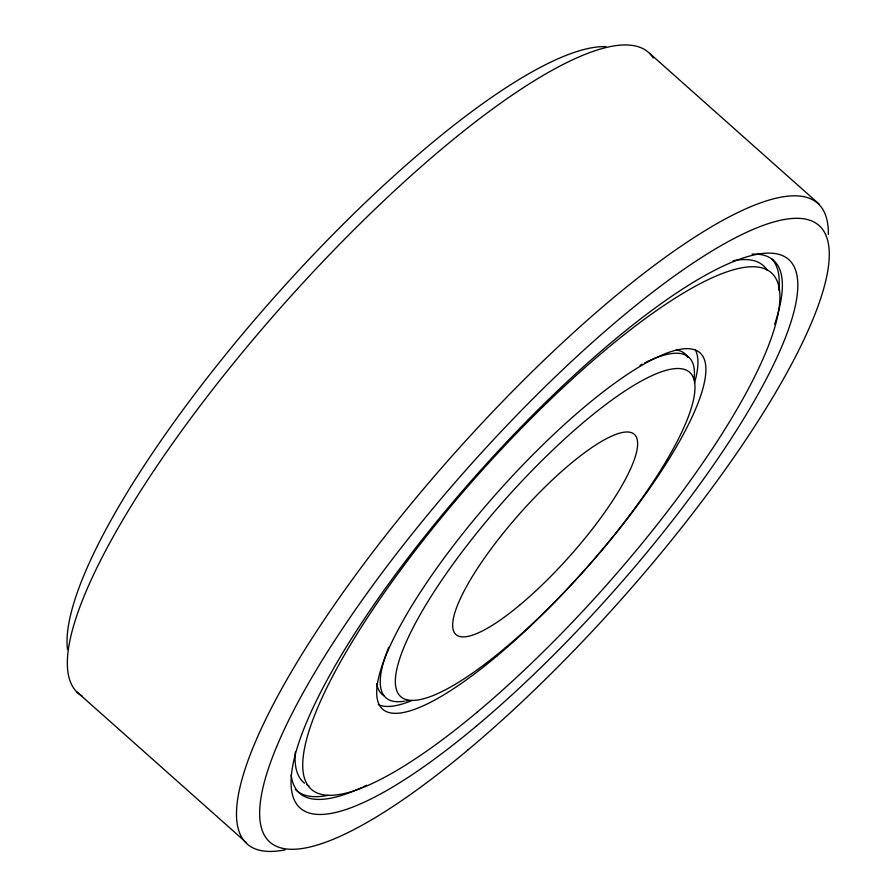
<?xml version="1.0" encoding="UTF-8"?>
<svg xmlns="http://www.w3.org/2000/svg" width="896" height="896" viewBox="0 0 896 896"><rect width="100%" height="100%" fill="white"/><g stroke="black" fill="none" stroke-linecap="round" stroke-linejoin="round"><path stroke-width="1.34" d="M649.734 53.446L819.112 204.086M76.888 691.914L246.266 842.554M285.051 849.856A428.96 104.978 -48.3 0 1 449.96 458.382A428.96 104.978 -48.3 0 1 828.341 234.483M67.491 649.51A412.866 101.046 -48.3 0 1 278.454 292.589A412.866 101.046 -48.3 0 1 605.92 46.637M82.309 696.158A428.96 104.978 -48.3 0 1 288.366 298.995A428.96 104.978 -48.3 0 1 653.307 58.027M644.728 362.902A227.886 55.776 -48.3 0 1 693.963 379.758M408.083 700.448A227.886 55.776 -48.3 0 1 405.787 700.941M404.41 701.187A227.886 55.776 -48.3 0 1 388.685 647.405M640.002 365.366A227.886 55.776 -48.3 0 1 642.208 364.19M752.058 254.15A356.563 87.27 -48.3 0 1 774.648 324.285M366.598 785.232A356.563 87.27 -48.3 0 1 363.149 786.89M360.886 787.942A356.563 87.27 -48.3 0 1 291.155 774.805M771.546 258.653A356.563 87.27 -48.3 0 1 778.837 290.226M327.622 795.446A356.563 87.27 -48.3 0 1 295.378 789.376M676.189 349.989A227.886 55.776 -48.3 0 1 687.848 357.403M384.171 695.867A227.886 55.776 -48.3 0 1 376.779 683.693M695.117 349.563A238.605 58.397 -48.3 0 1 694.411 383.309M412.194 700.392A238.605 58.397 -48.3 0 1 378.302 704.57M733.118 260.747A345.845 84.638 -48.3 0 1 767.166 270.166M308.918 785.882A345.845 84.638 -48.3 0 1 306.902 784.818M304.595 783.25A345.845 84.638 -48.3 0 1 295.355 752.035M467.667 750.187A412.866 101.046 -48.3 0 0 820.019 226.419A412.866 101.046 -48.3 0 0 345.33 624.445A412.866 101.046 -48.3 0 0 467.667 750.187M496.922 656.04A238.605 58.397 -48.3 0 0 700.549 353.349A238.605 58.397 -48.3 0 0 426.216 583.374A238.605 58.397 -48.3 0 0 496.922 656.04M477.008 712.275A345.845 84.638 -48.3 0 0 772.162 273.538A345.845 84.638 -48.3 0 0 374.528 606.95A345.845 84.638 -48.3 0 0 477.008 712.275M476.134 726.286A367.293 89.891 -48.3 0 0 789.589 260.344A367.293 89.891 -48.3 0 0 367.293 614.432A367.293 89.891 -48.3 0 0 476.134 726.286M504.795 648.256A217.157 53.144 -48.3 0 0 690.122 372.77A217.157 53.144 -48.3 0 0 440.44 582.12A217.157 53.144 -48.3 0 0 504.795 648.256M520.229 604.677A134.053 32.805 -48.3 0 0 634.626 434.616A134.053 32.805 -48.3 0 0 480.502 563.842A134.053 32.805 -48.3 0 0 520.229 604.677"/></g></svg>
